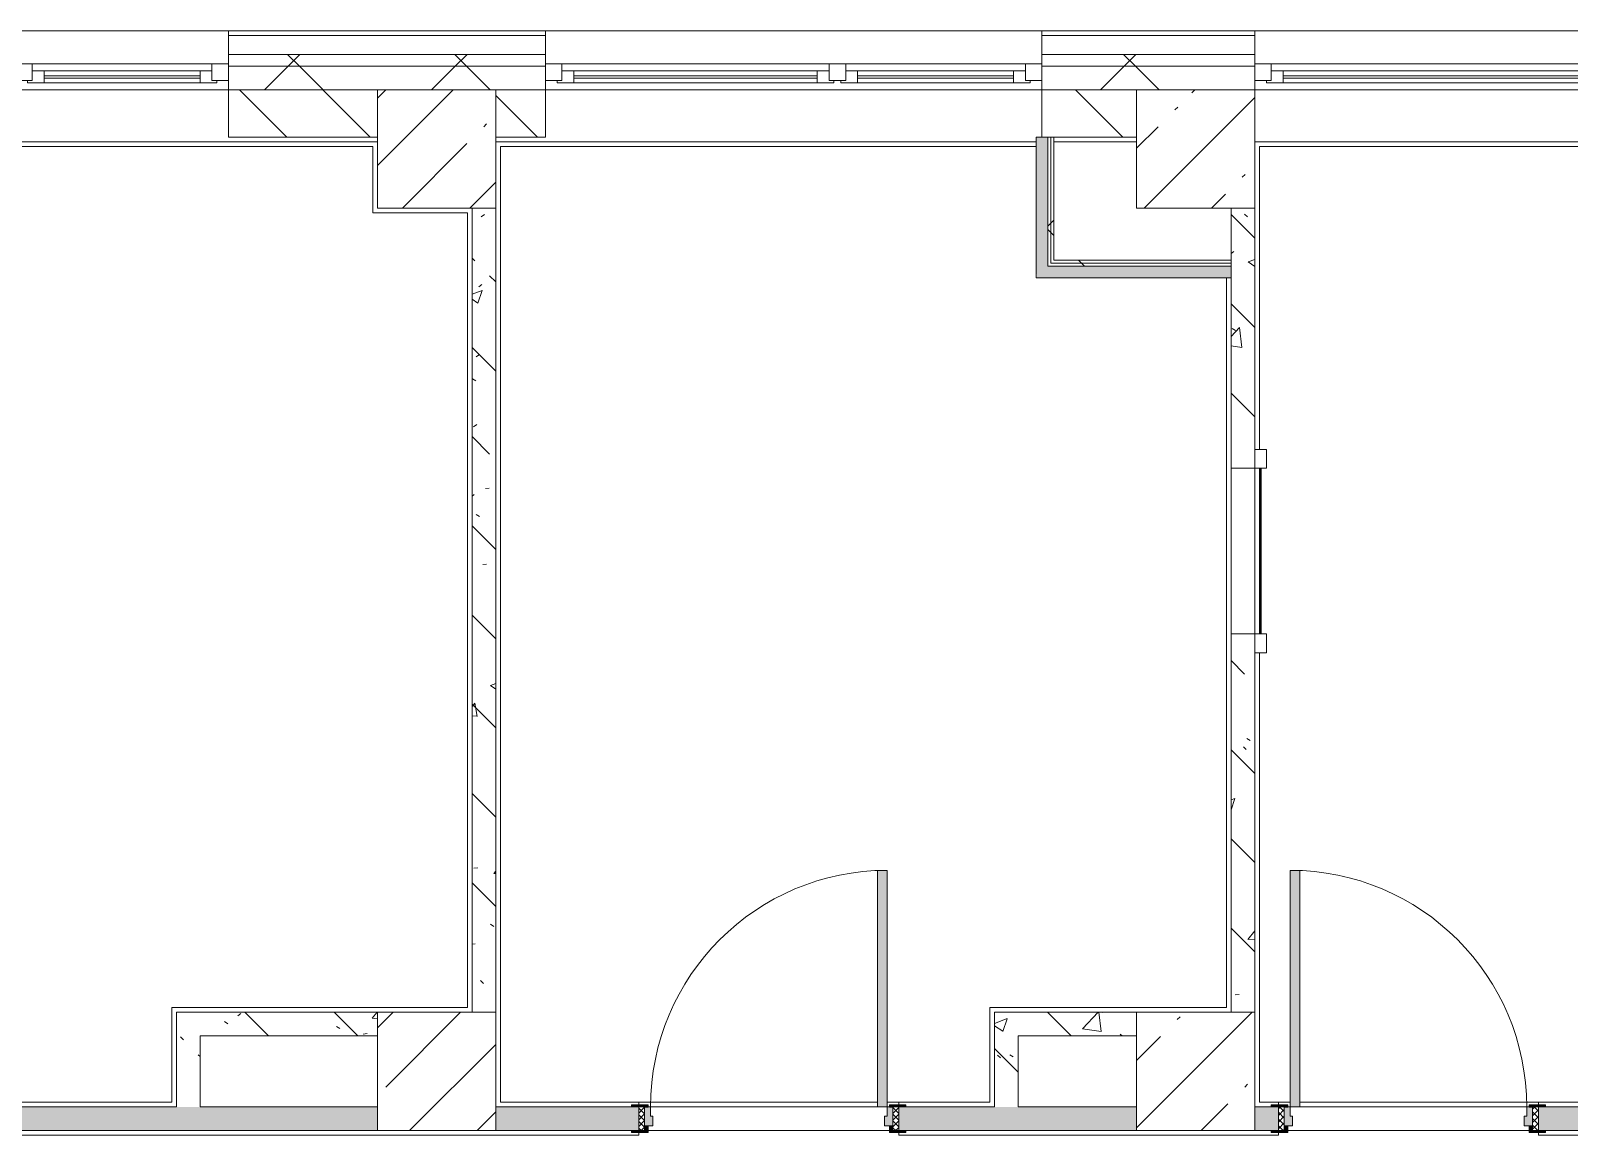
# Model space of a CAD drawing. Header units: millimetres. Extents: x -3377 to 186574, y -8553 to 29000.
# Drawn here: x 131637 to 138144, y 22680 to 27350 of the extents above; entities that cross this region are included whole.
import ezdxf

# ---------------------------------------------------------------- set-up
doc = ezdxf.new("R2010")
doc.units = ezdxf.units.MM
for name, color, linetype, lineweight, true_color in [('A-DOOR-3', 7, 'Continuous', 5, 0xaaaaaa), ('A-DOOR-4', 7, 'Continuous', 5, 0xe2e2e2), ('A-DOOR-FRAM-2', 7, 'Continuous', 5, 0xe2e2e2), ('A-DOOR-FRAM-3', 7, 'Continuous', 5, 0xaaaaaa), ('A-FLOR-1', 7, 'Continuous', 5, 0xaaaaaa), ('I-WALL-2', 7, 'Continuous', 9, 0xe7e7e7), ('I-WALL-5', 7, 'Continuous', 5, 0x787878)]:
    doc.layers.add(name, color=color, linetype=linetype, lineweight=lineweight, true_color=true_color)
for name, color, linetype, lineweight in [('A-GLAZ-2', 7, 'Continuous', 5), ('A-WALL', 7, 'Continuous', 9), ('A-WALL-4', 7, 'Continuous', 5), ('I-WALL-3', 7, 'Continuous', 5), ('S-COLS-2', 7, 'Continuous', 5)]:
    doc.layers.add(name, color=color, linetype=linetype, lineweight=lineweight)
pattern_1 = [(45, (59563.6, 0), (-285.1231, 285.1231), []), (45, (59848.73, 0), (-285.1231, 285.1231), [504.031, -100.806, 16.764, -84.042])]
pattern_2 = [(135, (59563.6, 0), (-377.1708, -377.1708), [533.4, -88.9, 17.78, -88.9]), (135, (59563.6, 376.94), (-377.1708, -377.1708), []), (50, (59563.6, 0), (637.6445, -55.7866), [66.675, -733.425]), (355, (59563.6, 0), (-123.3494, 668.699), [53.34, -586.74]), (100.451, (59616.75, -4.65), (514.299, 612.908), [56.665, -623.315]), (46.184, (59563.6, 177.8), (948.7764, -147.15), [100.012, -1100.137]), (96.636, (59642.7, 165.5), (830.909, 865.997), [84.998, -934.973]), (351.184, (59563.6, 177.8), (830.918, 865.988), [80.01, -880.11]), (21, (59652.5, 133.35), (530.6506, -357.9283), [66.675, -733.425]), (326, (59652.5, 133.35), (216.308, 644.6585), [53.34, -586.74]), (71.451, (59696.7, 103.5), (746.9596, 286.7243), [56.665, -623.315]), (37.5, (59563.6, 0), (10.81053, 295.9426), [16.764, -562.864, 16.764, -578.866, -588.962]), (37.5, (59563.6, 0), (10.81053, 295.9426), [-1175.258, 16.764, -572.198]), (7.5, (59563.6, 0), (233.8692, 350.6318), [16.764, -322.834, 16.764, -549.529, -224.472]), (7.5, (59563.6, 0), (233.8692, 350.6318), [-905.891, 16.764, -207.708]), (327.5, (59365.36, 0), (474.5678, -20.0513), [16.764, -205.486, 16.764, -676.656, -920.115]), (327.5, (59365.36, 0), (474.5678, -20.0513), [-915.67, 16.764, -903.351]), (317.5, (59276.46, 0), (518.4522, 88.9934), [16.764, -272.161, 16.764, -443.738, -653.415]), (317.5, (59276.46, 0), (518.4522, 88.9934), [-749.427, 16.764, -636.651])]
pattern_3 = [(135, (1751.41, 114.685), (-14.14214, -14.14214), []), (225, (1751.41, 114.685), (14.14214, -14.14214), [])]
pattern_4 = [(45, (-371.384, 114.685), (-14.1421, 14.1421), []), (135, (-371.384, 114.685), (-14.1421, -14.1421), [])]
pattern_5 = [(45, (59563.6, 0), (-353.5534, 353.5534), []), (135, (59563.6, 0), (-353.5534, -353.5534), [])]
pattern_6 = [(45, (59563.6, 0), (-530.33, 530.33), []), (135, (59563.6, 0), (-530.33, -530.33), [])]

# ---------------------------------------------------------------- blocks, each defined once
blk = doc.blocks.new('110_Дверь_СКБ_1Ст_Внутренняя1 - Д-11п 1100x2100h_кладовые _все__ коридор _между помещениями блока столовой__ моечные _все_ 2-32102277-1_8_1_птичка')
at = {"layer": 'A-DOOR-3'}
h = blk.add_hatch(dxfattribs=at)
h.set_pattern_fill('FP_132', color=256, style=0, pattern_type=2)
h.set_pattern_definition(pattern_3)
h.paths.add_polyline_path([(537.5, -50), (562.5, -50), (562.5, 50), (537.5, 50)])
at = {"layer": 'A-DOOR-4'}
h = blk.add_hatch(color=256, dxfattribs=at)
h.paths.add_polyline_path([(-477.5, -30), (-477.5, 10), (-487.5, 10), (-487.5, 50), (-512.5, 50), (-512.5, -30), (-487.5, -30)])
h.paths.add_polyline_path([(537.5, -30), (537.5, 50), (512.5, 50), (512.5, 10), (502.5, 10), (502.5, -30), (512.5, -30)])
at = {"layer": 'A-DOOR-FRAM-2'}
for points in [[(-447.5, 50), (-447.5, 1050), (-487.5, 1050), (-487.5, 50)], [(-567.5, 50), (-497.5, 50), (-497.5, 58), (-567.5, 58)], [(562.5, 50), (592.5, 50), (592.5, 58), (522.5, 58), (522.5, 50), (542.6, 50)], [(-567.5, -58), (-497.5, -58), (-497.5, -50), (-567.5, -50)], [(-497.5, -50), (-497.5, -30), (-512.5, -30), (-512.5, -50)], [(537.5, -50), (537.5, -30), (522.5, -30), (522.5, -50)], [(560.5, -58), (592.5, -58), (592.5, -50), (522.5, -51.4), (522.5, -58)]]:
    blk.add_hatch(color=256, dxfattribs=at).paths.add_polyline_path(points)
at = {"layer": 'A-DOOR-FRAM-3'}
h = blk.add_hatch(dxfattribs=at)
h.set_pattern_fill('FP_133', color=256, style=0, pattern_type=2)
h.set_pattern_definition(pattern_4)
h.paths.add_polyline_path([(-537.5, -50), (-512.5, -50), (-512.5, 50), (-537.5, 50)])
at = {"layer": 'A-DOOR-3'}
for p, q in [((-487.5, 1050), (-487.5, 50)), ((-447.5, 1050), (-487.5, 1050)), ((-447.5, 50), (-447.5, 1050)), ((-487.5, 50), (-447.5, 50))]:
    blk.add_line(p, q, dxfattribs=at)
blk.add_arc((-487.5, 50), 1000, 360, 90, dxfattribs=at)
at = {"layer": 'A-DOOR-FRAM-3'}
for p, q in [((-497.5, 58), (-567.5, 58)), ((-567.5, 58), (-567.5, 50)), ((-567.5, 50), (-497.5, 50)), ((-512.5, 50), (-537.5, 50)), ((-537.5, 50), (-537.5, -50)), ((-487.5, 50), (-512.5, 50)), ((-512.5, 50), (-512.5, -30)), ((-512.5, -50), (-512.5, 50)), ((-497.5, 50), (-512.5, 50)), ((-512.5, 50), (-512.5, 49)), ((-512.5, 49), (-497.5, 49)), ((-497.5, 50), (-497.5, 58)), ((-497.5, 49), (-497.5, 50)), ((-487.5, 10), (-487.5, 50)), ((-477.5, 10), (-487.5, 10)), ((-477.5, -30), (-477.5, 10)), ((512.5, 10), (502.5, 10)), ((502.5, 10), (502.5, -30)), ((512.5, 50), (512.5, 10)), ((537.5, 50), (512.5, 50)), ((592.5, 58), (522.5, 58)), ((522.5, 58), (522.5, 50)), ((537.5, 50), (522.5, 50)), ((522.5, 50), (522.5, 49)), ((522.5, 50), (592.5, 50)), ((522.5, 49), (537.5, 49)), ((537.5, -30), (537.5, 50)), ((562.5, 50), (537.5, 50)), ((537.5, 50), (537.5, -50)), ((537.5, 49), (537.5, 50)), ((562.5, -50), (562.5, 50)), ((592.5, 50), (592.5, 58)), ((-497.5, -50), (-567.5, -50)), ((-567.5, -50), (-567.5, -58)), ((-567.5, -58), (-497.5, -58)), ((-537.5, -50), (-512.5, -50)), ((-512.5, -30), (-477.5, -30)), ((-497.5, -30), (-512.5, -30)), ((-512.5, -30), (-512.5, -50)), ((-512.5, -50), (-497.5, -50)), ((-497.5, -50), (-497.5, -30)), ((-497.5, -58), (-497.5, -50)), ((502.5, -30), (537.5, -30)), ((537.5, -30), (522.5, -30)), ((522.5, -30), (522.5, -50)), ((522.5, -50), (537.5, -50)), ((592.5, -50), (522.5, -50)), ((522.5, -50), (522.5, -58)), ((522.5, -58), (592.5, -58)), ((537.5, -50), (537.5, -30)), ((537.5, -50), (562.5, -50)), ((592.5, -58), (592.5, -50))]:
    blk.add_line(p, q, dxfattribs=at)
blk = doc.blocks.new('110_Дверь_СКБ_1Ст_Внутренняя1 - Д-11 1100x2100h_кладовые _все__ коридор _между помещениями блока столовой__ моечные _все_-32089444-1_8_1_птичка')
at = {"layer": 'A-DOOR-3'}
h = blk.add_hatch(dxfattribs=at)
h.set_pattern_fill('FP_132', color=256, style=0, pattern_type=2)
h.set_pattern_definition(pattern_3)
h.paths.add_polyline_path([(562.5, -50), (562.5, 50), (537.5, 50), (537.5, -50)])
at = {"layer": 'A-DOOR-4'}
h = blk.add_hatch(color=256, dxfattribs=at)
h.paths.add_polyline_path([(502.5, -30), (537.5, -30), (537.5, 50), (512.5, 50), (512.5, 10), (502.5, 10), (502.5, -6)])
h.paths.add_polyline_path([(-477.5, -30), (-477.5, 10), (-487.5, 10), (-487.5, 50), (-512.5, 50), (-512.5, -30), (-487.5, -30)])
at = {"layer": 'A-DOOR-FRAM-2'}
for points in [[(512.5, 50), (512.5, 1050), (472.5, 1050), (472.5, 50)], [(-512.5, 50), (-497.5, 50), (-497.5, 58), (-567.5, 58), (-567.5, 50), (-537.5, 50)], [(592.5, 50), (592.5, 58), (522.5, 58), (522.5, 50), (562.5, 50)], [(-567.5, -58), (-497.5, -58), (-497.5, -50), (-567.5, -50)], [(-497.5, -50), (-497.5, -30), (-512.5, -30), (-512.5, -50)], [(522.5, -50), (537.5, -50), (537.5, -30), (522.5, -30)], [(592.5, -58), (592.5, -50), (522.5, -50), (522.5, -58), (562.5, -58)]]:
    blk.add_hatch(color=256, dxfattribs=at).paths.add_polyline_path(points)
at = {"layer": 'A-DOOR-FRAM-3'}
h = blk.add_hatch(dxfattribs=at)
h.set_pattern_fill('FP_133', color=256, style=0, pattern_type=2)
h.set_pattern_definition(pattern_4)
h.paths.add_polyline_path([(-537.5, -50), (-512.5, -50), (-512.5, 50), (-537.5, 50)])
at = {"layer": 'A-DOOR-3'}
for p, q in [((512.5, 1050), (472.5, 1050)), ((472.5, 1050), (472.5, 50)), ((512.5, 50), (512.5, 1050)), ((472.5, 50), (512.5, 50))]:
    blk.add_line(p, q, dxfattribs=at)
blk.add_arc((512.5, 50), 1000, 90, 180, dxfattribs=at)
at = {"layer": 'A-DOOR-FRAM-3'}
for p, q in [((-497.5, 58), (-567.5, 58)), ((-567.5, 58), (-567.5, 50)), ((-567.5, 50), (-497.5, 50)), ((-512.5, 50), (-537.5, 50)), ((-537.5, 50), (-537.5, -50)), ((-487.5, 50), (-512.5, 50)), ((-512.5, 50), (-512.5, -30)), ((-512.5, -50), (-512.5, 50)), ((-497.5, 50), (-512.5, 50)), ((-512.5, 50), (-512.5, 49)), ((-512.5, 49), (-497.5, 49)), ((-497.5, 50), (-497.5, 58)), ((-497.5, 49), (-497.5, 50)), ((-487.5, 10), (-487.5, 50)), ((-477.5, 10), (-487.5, 10)), ((-477.5, -30), (-477.5, 10)), ((512.5, 10), (502.5, 10)), ((502.5, 10), (502.5, -30)), ((512.5, 50), (512.5, 10)), ((537.5, 50), (512.5, 50)), ((592.5, 58), (522.5, 58)), ((522.5, 58), (522.5, 50)), ((537.5, 50), (522.5, 50)), ((522.5, 50), (522.5, 49)), ((522.5, 50), (592.5, 50)), ((522.5, 49), (537.5, 49)), ((537.5, -30), (537.5, 50)), ((562.5, 50), (537.5, 50)), ((537.5, 50), (537.5, -50)), ((537.5, 49), (537.5, 50)), ((562.5, -50), (562.5, 50)), ((592.5, 50), (592.5, 58)), ((-497.5, -50), (-567.5, -50)), ((-567.5, -50), (-567.5, -58)), ((-567.5, -58), (-497.5, -58)), ((-537.5, -50), (-512.5, -50)), ((-512.5, -30), (-477.5, -30)), ((-497.5, -30), (-512.5, -30)), ((-512.5, -30), (-512.5, -50)), ((-512.5, -50), (-497.5, -50)), ((-497.5, -50), (-497.5, -30)), ((-497.5, -58), (-497.5, -50)), ((502.5, -30), (537.5, -30)), ((537.5, -30), (522.5, -30)), ((522.5, -30), (522.5, -50)), ((522.5, -50), (537.5, -50)), ((592.5, -50), (522.5, -50)), ((522.5, -50), (522.5, -58)), ((522.5, -58), (592.5, -58)), ((537.5, -50), (537.5, -30)), ((537.5, -50), (562.5, -50)), ((592.5, -58), (592.5, -50))]:
    blk.add_line(p, q, dxfattribs=at)
blk = doc.blocks.new('BSC_Колонна _Прямоугольная - 500х500-V113-1_8_1_птичка')
at = {"layer": 'S-COLS-2'}
h = blk.add_hatch(dxfattribs=at)
h.set_pattern_fill('FP_148', color=256, style=0, pattern_type=2)
h.set_pattern_definition([(45, (-77000, -22950), (-285.1231, 285.1231), []), (45, (-76714.88, -22950), (-285.1231, 285.1231), [504.031, -100.806, 16.764, -84.042])])
h.paths.add_polyline_path([(250, -250), (250, 250), (-250, 250), (-250, -250), (130, -250)])
for p, q in [((250, 250), (-250, 250)), ((-250, 250), (-250, -250)), ((250, -250), (250, 250)), ((-250, -250), (250, -250))]:
    blk.add_line(p, q, dxfattribs=at)
blk = doc.blocks.new('BSC_Колонна _Прямоугольная - 500х500-V114-1_8_1_птичка')
at = {"layer": 'S-COLS-2'}
h = blk.add_hatch(dxfattribs=at)
h.set_pattern_fill('FP_149', color=256, style=0, pattern_type=2)
h.set_pattern_definition([(45, (-73790, -22950), (-285.1231, 285.1231), []), (45, (-73504.88, -22950), (-285.1231, 285.1231), [504.031, -100.806, 16.764, -84.042])])
h.paths.add_polyline_path([(130, -250), (250, -250), (250, 250), (-250, 250), (-250, -250)])
for p, q in [((250, 250), (-250, 250)), ((-250, 250), (-250, -250)), ((250, -250), (250, 250)), ((-250, -250), (250, -250))]:
    blk.add_line(p, q, dxfattribs=at)
blk = doc.blocks.new('120_Окно_СКБ_2Ст - 120_Окно_СКБ_2Ст 2100х2400 _мал створка справа_-19092174-1_8_1_птичка')
at = {"layer": 'A-GLAZ-2'}
for p, q in [((-1050, -75), (-1050, -5)), ((-1050, -5), (-980, -5)), ((1050, -5), (-1050, -5)), ((-980, -5), (-980, -75)), ((150, -35), (-980, -35)), ((-980, -35), (-980, -75)), ((-930, -85), (-930, -35)), ((-930, -55), (100, -55)), ((100, -65), (-930, -65)), ((100, -85), (100, -35)), ((150, -75), (150, -5)), ((150, -5), (220, -5)), ((150, -75), (150, -35)), ((220, -5), (220, -75)), ((980, -35), (220, -35)), ((220, -35), (220, -75)), ((270, -85), (270, -35)), ((270, -55), (930, -55)), ((930, -65), (270, -65)), ((930, -85), (930, -35)), ((980, -75), (980, -5)), ((980, -5), (1050, -5)), ((980, -75), (980, -35)), ((1050, -5), (1050, -75)), ((-980, -75), (-1050, -75)), ((-1050, -75), (-1000, -75)), ((-980, -75), (-1000, -75)), ((-1000, -75), (-1000, -85)), ((-1000, -85), (170, -85)), ((170, -85), (-1000, -85)), ((220, -75), (150, -75)), ((170, -75), (150, -75)), ((170, -75), (200, -75)), ((170, -85), (170, -75)), ((220, -75), (200, -75)), ((200, -75), (200, -85)), ((200, -85), (1000, -85)), ((1000, -85), (200, -85)), ((1050, -75), (980, -75)), ((1000, -75), (980, -75)), ((1000, -75), (1050, -75)), ((1000, -85), (1000, -75))]:
    blk.add_line(p, q, dxfattribs=at)
blk = doc.blocks.new('120_Окно_СКБ_2Ст - 120_Окно_СКБ_2Ст 3100х2500 _мал_створка слева_ 2-19089248-1_8_1_птичка')
at = {"layer": 'A-GLAZ-2'}
for p, q in [((-1550, -75), (-1550, -5)), ((-1550, -5), (-1480, -5)), ((1550, -5), (-1550, -5)), ((-1480, -5), (-1480, -75)), ((650, -35), (-1480, -35)), ((-1480, -35), (-1480, -75)), ((-1430, -85), (-1430, -35)), ((-1430, -55), (600, -55)), ((600, -65), (-1430, -65)), ((600, -85), (600, -35)), ((650, -75), (650, -5)), ((650, -5), (720, -5)), ((650, -75), (650, -35)), ((720, -5), (720, -75)), ((1480, -35), (720, -35)), ((720, -35), (720, -75)), ((770, -85), (770, -35)), ((770, -55), (1430, -55)), ((1430, -65), (770, -65)), ((1430, -85), (1430, -35)), ((1480, -75), (1480, -5)), ((1480, -5), (1550, -5)), ((1480, -75), (1480, -35)), ((1550, -5), (1550, -75)), ((-1480, -75), (-1550, -75)), ((-1550, -75), (-1500, -75)), ((-1480, -75), (-1500, -75)), ((-1500, -75), (-1500, -85)), ((-1500, -85), (670, -85)), ((670, -85), (-1500, -85)), ((720, -75), (650, -75)), ((670, -75), (650, -75)), ((670, -75), (700, -75)), ((670, -85), (670, -75)), ((720, -75), (700, -75)), ((700, -75), (700, -85)), ((700, -85), (1500, -85)), ((1500, -85), (700, -85)), ((1550, -75), (1480, -75)), ((1500, -75), (1480, -75)), ((1500, -75), (1550, -75)), ((1500, -85), (1500, -75))]:
    blk.add_line(p, q, dxfattribs=at)
blk = doc.blocks.new('Штора противопожарная_Рен - ШТ_700х700-V173-1_8_1_птичка')
at = {"layer": 'A-DOOR-3'}
for p, q in [((-430, 100), (-350, 100)), ((-430, 50), (-430, 100)), ((-350, 100), (-350, 50)), ((-350, 77.5), (350, 77.5)), ((-350, 72.5), (-350, 77.5)), ((350, 72.5), (-350, 72.5)), ((350, 100), (430, 100)), ((350, 50), (350, 100)), ((350, 77.5), (350, 72.5)), ((430, 100), (430, 50)), ((-350, 50), (-430, 50)), ((430, 50), (350, 50))]:
    blk.add_line(p, q, dxfattribs=at)

msp = doc.modelspace()

# ---------------------------------------------------------------- hatches: boundary and pattern name
at = {"layer": 'A-WALL-4'}
h = msp.add_hatch(dxfattribs=at)
h.set_pattern_fill('FP_118', color=256, style=0, pattern_type=2)
h.set_pattern_definition(pattern_5)
h.paths.add_polyline_path([(142988.7, 27200), (144533.6, 27200), (144533.6, 27250), (139913.6, 27250), (139913.6, 27200), (142788.7, 27200)])
h.paths.add_polyline_path([(130373.6, 27200), (130373.6, 27250), (127773.6, 27250), (127773.6, 27200), (129873.6, 27200)])
h.paths.add_polyline_path([(126323.6, 27200), (126673.6, 27200), (126673.6, 27250), (125723.6, 27250), (125723.6, 27200)])
h.paths.add_polyline_path([(132473.6, 27200), (133813.6, 27200), (133813.6, 27250), (132473.6, 27250), (132473.6, 27210)])
h.paths.add_polyline_path([(136813.6, 27200), (136813.6, 27250), (135913.6, 27250), (135913.6, 27200), (136313.6, 27200)])
h.paths.add_polyline_path([(117268.6, 27200), (117268.6, 27250), (116423.6, 27250), (116423.6, 27200)])
h.paths.add_polyline_path([(119855.7, 27200), (120623.6, 27200), (120623.6, 27250), (119568.6, 27250), (119568.6, 27200)])
h.paths.add_polyline_path([(108323.6, 27200), (108323.6, 27250), (107223.6, 27250), (107223.6, 27200), (107723.6, 27200)])
h.paths.add_polyline_path([(114323.6, 27200), (114323.6, 27250), (113423.6, 27250), (113423.6, 27200), (114278.9, 27200)])
h.paths.add_polyline_path([(111323.6, 27200), (111323.6, 27250), (110423.6, 27250), (110423.6, 27200)])
h.paths.add_polyline_path([(104123.6, 27200), (104123.6, 27250), (101723.6, 27250), (101723.6, 27200), (103125.2, 27200)])
h = msp.add_hatch(dxfattribs=at)
h.set_pattern_fill('FP_118', color=256, style=0, pattern_type=2)
h.set_pattern_definition(pattern_5)
h.paths.add_polyline_path([(102323.6, 27100), (104123.6, 27100), (104123.6, 27200), (101723.6, 27200), (101723.6, 27100)])
h.paths.add_polyline_path([(120323.6, 27100), (120623.6, 27100), (120623.6, 27200), (119568.6, 27200), (119568.6, 27100), (119855.7, 27100)])
h.paths.add_polyline_path([(143663.6, 27100), (144533.6, 27100), (144529, 27200), (139913.6, 27198.1), (139913.6, 27100), (142988.7, 27100)])
h.paths.add_polyline_path([(110963.6, 27100), (111323.6, 27100), (111323.6, 27200), (110423.6, 27200), (110423.6, 27100)])
h.paths.add_polyline_path([(113423.6, 27100), (114323.6, 27100), (114323.6, 27200), (113423.6, 27200), (113423.6, 27140)])
h.paths.add_polyline_path([(107423.6, 27100), (108323.6, 27100), (108323.6, 27200), (107223.6, 27200), (107223.6, 27100)])
h.paths.add_polyline_path([(126641.6, 27100), (126641.6, 27102), (126641.6, 27110), (126673.6, 27110), (126673.6, 27200), (125723.6, 27200), (125723.6, 27100), (126623.6, 27100)])
h.paths.add_polyline_path([(117268.6, 27100), (117268.6, 27200), (116423.6, 27200), (116423.6, 27100), (116913.6, 27100)])
h.paths.add_polyline_path([(136313.6, 27100), (136813.6, 27100), (136813.6, 27200), (135913.6, 27200), (135913.6, 27100)])
h.paths.add_polyline_path([(127805.6, 27100), (130373.6, 27100), (130373.6, 27200), (127773.6, 27200), (127773.6, 27110), (127805.6, 27110), (127805.6, 27102), (127773.6, 27100)])
h.paths.add_polyline_path([(133103.6, 27100), (133813.6, 27100), (133813.6, 27200), (132473.6, 27200), (132473.6, 27100)])
h = msp.add_hatch(dxfattribs=at)
h.set_pattern_fill('FP_100', color=256, style=0, pattern_type=2)
h.set_pattern_definition([(135, (59563.6, 0), (-176.7767, -176.7767), [])])
h.paths.add_polyline_path([(116913.6, 26900), (117268.6, 26900), (117268.6, 27100), (116423.6, 27100), (116423.6, 26900)])
h.paths.add_polyline_path([(102323.6, 26900), (104123.6, 26900), (104123.6, 27100), (102323.6, 27100), (102323.6, 27061.4)])
h.paths.add_polyline_path([(110561, 26900), (111323.6, 26900), (111323.6, 27100), (110423.6, 27100), (110423.6, 26900)])
h.paths.add_polyline_path([(113423.6, 26900), (113723.6, 26900), (113723.6, 27100), (113423.6, 27100), (113423.6, 26969.4)])
h.paths.add_polyline_path([(140213.6, 26900), (140213.6, 27100), (139913.6, 27100), (139913.6, 26900)])
h.paths.add_polyline_path([(120323.6, 26900), (120623.6, 26900), (120623.6, 27100), (120323.6, 27100), (120323.6, 26953.9)])
h.paths.add_polyline_path([(136313.6, 26900), (136313.6, 27100), (135913.6, 27100), (135913.6, 26900), (135991.8, 26900)])
h.paths.add_polyline_path([(126623.6, 26900), (126623.6, 27100), (126323.6, 27100), (126323.6, 26900)])
h.paths.add_polyline_path([(119568.6, 26900), (119723.6, 26900), (119723.6, 27100), (119568.6, 27100), (119568.6, 26936.5)])
h.paths.add_polyline_path([(127769.6, 26900), (129873.6, 26900), (129873.6, 27100), (127769.6, 27100), (127769.6, 27091.3)])
h.paths.add_polyline_path([(133813.6, 26900), (133813.6, 27100), (133603.6, 27100), (133603.6, 26900)])
h.paths.add_polyline_path([(133103.6, 26900), (133103.6, 27100), (132473.6, 27100), (132473.6, 26900)])
h.paths.add_polyline_path([(107223.6, 26900), (107723.6, 26900), (107723.6, 27100), (107223.6, 27100), (107223.6, 27079.6)])
at = {"layer": 'I-WALL-2'}
for points in [[(135893.6, 26355), (135938.6, 26355), (135938.6, 26900), (135888.6, 26900), (135888.6, 26355)], [(136693.6, 26305), (136713.6, 26305), (136713.6, 26355), (135888.6, 26355), (135893.6, 26305), (136586.3, 26305)]]:
    msp.add_hatch(color=256, dxfattribs=at).paths.add_polyline_path(points)
at = {"layer": 'I-WALL-3'}
h = msp.add_hatch(dxfattribs=at)
h.set_pattern_fill('FP_208', color=256, style=0, pattern_type=2)
h.set_pattern_definition(pattern_6)
h.paths.add_polyline_path([(135951.1, 26367.5), (135951.1, 26900), (135938.6, 26900), (135938.6, 26367.5)])
h = msp.add_hatch(dxfattribs=at)
h.set_pattern_fill('FP_208', color=256, style=0, pattern_type=2)
h.set_pattern_definition(pattern_6)
h.paths.add_polyline_path([(135963.6, 26380), (135963.6, 26900), (135951.1, 26900), (135951.1, 26380)])
h = msp.add_hatch(dxfattribs=at)
h.set_pattern_fill('FP_208', color=256, style=0, pattern_type=2)
h.set_pattern_definition(pattern_6)
h.paths.add_polyline_path([(136693.6, 26355), (136713.6, 26355), (136713.6, 26367.5), (135938.6, 26367.5), (135938.6, 26355), (136586.3, 26355)])
h = msp.add_hatch(dxfattribs=at)
h.set_pattern_fill('FP_208', color=256, style=0, pattern_type=2)
h.set_pattern_definition(pattern_6)
h.paths.add_polyline_path([(136586.3, 26367.5), (136713.6, 26367.5), (136713.6, 26380), (135951.1, 26380), (135951.1, 26367.5), (136313.6, 26367.5)])
at = {"layer": 'I-WALL-5'}
h = msp.add_hatch(dxfattribs=at)
h.set_pattern_fill('FP_129', color=256, style=0, pattern_type=2)
h.set_pattern_definition(pattern_2)
h.paths.add_polyline_path([(133503.6, 23200), (133603.6, 23200), (133603.6, 26600), (133503.6, 26600), (133503.6, 23220)])
h = msp.add_hatch(dxfattribs=at)
h.set_pattern_fill('FP_129', color=256, style=0, pattern_type=2)
h.set_pattern_definition(pattern_2)
h.paths.add_polyline_path([(136813.6, 23200), (136813.6, 24800), (136713.6, 24800), (136713.6, 23200), (136793.6, 23200)])
h.paths.add_polyline_path([(136813.6, 25500), (136813.6, 26600), (136713.6, 26600), (136713.6, 25500)])
h = msp.add_hatch(dxfattribs=at)
h.set_pattern_fill('FP_129', color=256, style=0, pattern_type=2)
h.set_pattern_definition(pattern_2)
h.paths.add_polyline_path([(132353.6, 23100), (133103.6, 23100), (133103.6, 23200), (132253.6, 23200), (132253.6, 23100)])
h = msp.add_hatch(dxfattribs=at)
h.set_pattern_fill('FP_129', color=256, style=0, pattern_type=2)
h.set_pattern_definition(pattern_2)
h.paths.add_polyline_path([(136313.6, 23100), (136313.6, 23200), (135713.6, 23200), (135713.6, 23100), (136113.6, 23100)])
h = msp.add_hatch(dxfattribs=at)
h.set_pattern_fill('FP_129', color=256, style=0, pattern_type=2)
h.set_pattern_definition(pattern_2)
h.paths.add_polyline_path([(132253.6, 22800), (132353.6, 22800), (132353.6, 23100), (132253.6, 23100), (132253.6, 22820)])
h = msp.add_hatch(dxfattribs=at)
h.set_pattern_fill('FP_129', color=256, style=0, pattern_type=2)
h.set_pattern_definition(pattern_2)
h.paths.add_polyline_path([(135732.4, 22800), (135813.6, 22800), (135813.6, 23100), (135713.6, 23100), (135713.6, 22800)])
h = msp.add_hatch(dxfattribs=at)
h.set_pattern_fill('FP_129', color=256, style=0, pattern_type=2)
h.set_pattern_definition(pattern_2)
h.paths.add_polyline_path([(136813.6, 22700), (136913.6, 22700), (136913.6, 22800), (136813.6, 22800), (136813.6, 22709.1)])
h.paths.add_polyline_path([(135732.4, 22700), (136313.6, 22700), (136313.6, 22800), (135308.4, 22800), (135308.4, 22700), (135693.6, 22700)])
h.paths.add_polyline_path([(138263.4, 22700), (140213.6, 22700), (140213.6, 22800), (138013.6, 22800), (138013.6, 22700), (138043.6, 22700)])
h.paths.add_polyline_path([(141763.6, 22700), (141993.6, 22700), (141993.6, 22800), (141793.6, 22798), (141793.6, 22790), (141763.6, 22790), (141763.6, 22710), (141793.6, 22710), (141793.6, 22702), (141763.6, 22702)])
h.paths.add_polyline_path([(140792.8, 22700), (140783.6, 22702), (140783.6, 22710), (140813.6, 22710), (140813.6, 22790), (140783.6, 22790), (140783.6, 22798), (140713.6, 22796.4), (140713.6, 22700), (140783.6, 22700)])
h.paths.add_polyline_path([(129803.6, 22700), (129873.6, 22704), (129873.6, 22800), (129773.6, 22800), (129773.6, 22700)])
h.paths.add_polyline_path([(128673.6, 22700), (128673.6, 22800), (127873.6, 22800), (127873.6, 22700), (128648.6, 22700)])
h.paths.add_polyline_path([(133603.6, 22700), (134208.4, 22700), (134208.4, 22800), (133603.6, 22800), (133603.6, 22730.9)])
h.paths.add_polyline_path([(132233.6, 22700), (133103.6, 22700), (133103.6, 22800), (130373.6, 22800), (130373.6, 22700), (131009.4, 22700)])
at = {"layer": 'S-COLS-2'}
h = msp.add_hatch(dxfattribs=at)
h.set_pattern_fill('FP_99', color=256, style=0, pattern_type=2)
h.set_pattern_definition(pattern_1)
h.paths.add_polyline_path([(133503.6, 26600), (133603.6, 26600), (133603.6, 27100), (133103.6, 27100), (133103.6, 26600), (133483.6, 26600)])
h = msp.add_hatch(dxfattribs=at)
h.set_pattern_fill('FP_99', color=256, style=0, pattern_type=2)
h.set_pattern_definition(pattern_1)
h.paths.add_polyline_path([(136313.6, 26600), (136813.6, 26600), (136813.6, 27100), (136313.6, 27100), (136313.6, 26860)])

# ---------------------------------------------------------------- linework, layer by layer
at = {"layer": 'A-FLOR-1'}
for p, q in [((133083.6, 26860), (130393.6, 26860)), ((133083.6, 26580), (133083.6, 26860)), ((135888.6, 26860), (133623.6, 26860)), ((133623.6, 26860), (133623.6, 22820)), ((140193.6, 26860), (136833.6, 26860)), ((136833.6, 26860), (136833.6, 25580)), ((133483.6, 26580), (133083.6, 26580)), ((133483.6, 23220), (133483.6, 26580)), ((136693.6, 23220), (136693.6, 26305)), ((136833.6, 25500), (136833.6, 24800)), ((136833.6, 24720), (136833.6, 22820)), ((132233.6, 23220), (133483.6, 23220)), ((132233.6, 22820), (132233.6, 23220)), ((135693.6, 22820), (135693.6, 23220)), ((135693.6, 23220), (136693.6, 23220)), ((130743.6, 22820), (132233.6, 22820)), ((133623.6, 22820), (135218.4, 22820)), ((134208.4, 22820), (134208.4, 22808)), ((135258.4, 22820), (135693.6, 22820)), ((135308.4, 22808), (135308.4, 22820)), ((136833.6, 22820), (136963.6, 22820)), ((136913.6, 22820), (136913.6, 22808)), ((137003.6, 22820), (140193.6, 22820)), ((138013.6, 22808), (138013.6, 22820)), ((134208.4, 22680), (129773.6, 22680)), ((134208.4, 22692), (134208.4, 22680)), ((135308.4, 22680), (135308.4, 22692)), ((136913.6, 22680), (135308.4, 22680)), ((136913.6, 22692), (136913.6, 22680)), ((138013.6, 22680), (138013.6, 22692)), ((140813.6, 22680), (138013.6, 22680))]:
    msp.add_line(p, q, dxfattribs=at)
at = {"layer": 'A-WALL'}
for p, q in [((133813.6, 27330), (132473.6, 27330)), ((136813.6, 27330), (135913.6, 27330)), ((133813.6, 27250), (132473.6, 27250)), ((133813.6, 27200), (132473.6, 27200)), ((136813.6, 27250), (135913.6, 27250)), ((136813.6, 27200), (135913.6, 27200)), ((133103.6, 27100), (132473.6, 27100)), ((132473.6, 27100), (133103.6, 27100)), ((133813.6, 27100), (133603.6, 27100)), ((133603.6, 27100), (133813.6, 27100)), ((136313.6, 27100), (135913.6, 27100)), ((135913.6, 27100), (136313.6, 27100)), ((135938.6, 26900), (135938.6, 26355)), ((135951.1, 26900), (135951.1, 26367.5)), ((135938.6, 26355), (136713.6, 26355)), ((135951.1, 26367.5), (136713.6, 26367.5))]:
    msp.add_line(p, q, dxfattribs=at)
at = {"layer": 'A-WALL-4'}
for p, q in [((136813.6, 27350), (127773.6, 27350)), ((132473.6, 27350), (132473.6, 27100)), ((133813.6, 27100), (133813.6, 27350)), ((135913.6, 27350), (135913.6, 27100)), ((136813.6, 27100), (136813.6, 27350)), ((144533.6, 27350), (136813.6, 27350)), ((132473.6, 27100), (129873.6, 27100)), ((132473.6, 27100), (132473.6, 26900)), ((133103.6, 26900), (133103.6, 27100)), ((133103.6, 27100), (133603.6, 27100)), ((133603.6, 27100), (133603.6, 26900)), ((133813.6, 26900), (133813.6, 27100)), ((135913.6, 27100), (133813.6, 27100)), ((135913.6, 27100), (135913.6, 26900)), ((136313.6, 26900), (136313.6, 27100)), ((139913.6, 27100), (136313.6, 27100)), ((132473.6, 26900), (133103.6, 26900)), ((133603.6, 26900), (133813.6, 26900)), ((135963.6, 26900), (136313.6, 26900))]:
    msp.add_line(p, q, dxfattribs=at)
at = {"layer": 'I-WALL-3'}
for p, q in [((130373.6, 27100), (132473.6, 27100)), ((133813.6, 27100), (135913.6, 27100)), ((136813.6, 27100), (139913.6, 27100)), ((133103.6, 26880), (130373.6, 26880)), ((135888.6, 26880), (133603.6, 26880)), ((135963.6, 26900), (135888.6, 26900)), ((135888.6, 26900), (135888.6, 26305)), ((135963.6, 26380), (135963.6, 26900)), ((136313.6, 26880), (135963.6, 26880)), ((140213.6, 26880), (136813.6, 26880)), ((133503.6, 26600), (133503.6, 23200)), ((133603.6, 26600), (133503.6, 26600)), ((133603.6, 23200), (133603.6, 26600)), ((136713.6, 26600), (136713.6, 23200)), ((136813.6, 26600), (136713.6, 26600)), ((136813.6, 25580), (136813.6, 26600)), ((136713.6, 26380), (135963.6, 26380)), ((135888.6, 26305), (136713.6, 26305)), ((136713.6, 25500), (136813.6, 25500)), ((136813.6, 25500), (136813.6, 24800)), ((136813.6, 24800), (136713.6, 24800)), ((136813.6, 23200), (136813.6, 24720)), ((133103.6, 23200), (132253.6, 23200)), ((132253.6, 23200), (132253.6, 22800)), ((136313.6, 23200), (135713.6, 23200)), ((135713.6, 23200), (135713.6, 22800)), ((132353.6, 23100), (133103.6, 23100)), ((132353.6, 22800), (132353.6, 23100)), ((135813.6, 23100), (136313.6, 23100)), ((135813.6, 22800), (135813.6, 23100)), ((132253.6, 22800), (130723.6, 22800)), ((133103.6, 22800), (132353.6, 22800)), ((134178.4, 22800), (133603.6, 22800)), ((134258.4, 22800), (135218.4, 22800)), ((135713.6, 22800), (135338.4, 22800)), ((136313.6, 22800), (135813.6, 22800)), ((136883.6, 22800), (136813.6, 22800)), ((137003.6, 22800), (137963.6, 22800)), ((140213.6, 22800), (138043.6, 22800)), ((130373.6, 22700), (133103.6, 22700)), ((133603.6, 22700), (134178.4, 22700)), ((135268.4, 22700), (134248.4, 22700)), ((135338.4, 22700), (136313.6, 22700)), ((136813.6, 22700), (136883.6, 22700)), ((137973.6, 22700), (136953.6, 22700)), ((138043.6, 22700), (140213.6, 22700))]:
    msp.add_line(p, q, dxfattribs=at)
at = {"layer": 'S-COLS-2'}
for p, q in [((133603.6, 27100), (133103.6, 27100)), ((133103.6, 27100), (133103.6, 26900)), ((133603.6, 26900), (133603.6, 27100)), ((136813.6, 27100), (136313.6, 27100)), ((136313.6, 27100), (136313.6, 26900)), ((136813.6, 26600), (136813.6, 27100)), ((133103.6, 26900), (133103.6, 26600)), ((133603.6, 26600), (133603.6, 26900)), ((136313.6, 26900), (136313.6, 26600)), ((133103.6, 26600), (133603.6, 26600)), ((136313.6, 26600), (136813.6, 26600))]:
    msp.add_line(p, q, dxfattribs=at)

# ---------------------------------------------------------------- block references
at = {"layer": 'A-DOOR-3', "rotation": 270}
msp.add_blockref('Штора противопожарная_Рен - ШТ_700х700-V173-1_8_1_птичка', (136763.6, 25150), dxfattribs=at)
at = {"layer": 'A-DOOR-3'}
for name, p in [('110_Дверь_СКБ_1Ст_Внутренняя1 - Д-11 1100x2100h_кладовые _все__ коридор _между помещениями блока столовой__ моечные _все_-32089444-1_8_1_птичка', (134745.9, 22750)), ('110_Дверь_СКБ_1Ст_Внутренняя1 - Д-11п 1100x2100h_кладовые _все__ коридор _между помещениями блока столовой__ моечные _все_ 2-32102277-1_8_1_птичка', (137451.1, 22750))]:
    msp.add_blockref(name, p, dxfattribs=at)
at = {"layer": 'A-GLAZ-2'}
for name, p in [('120_Окно_СКБ_2Ст - 120_Окно_СКБ_2Ст 2100х2400 _мал створка справа_-19092174-1_8_1_птичка', (131423.6, 27215)), ('120_Окно_СКБ_2Ст - 120_Окно_СКБ_2Ст 2100х2400 _мал створка справа_-19092174-1_8_1_птичка', (134863.6, 27215)), ('120_Окно_СКБ_2Ст - 120_Окно_СКБ_2Ст 3100х2500 _мал_створка слева_ 2-19089248-1_8_1_птичка', (138363.6, 27215))]:
    msp.add_blockref(name, p, dxfattribs=at)
at = {"layer": 'S-COLS-2'}
for name, p in [('BSC_Колонна _Прямоугольная - 500х500-V114-1_8_1_птичка', (133353.6, 22950)), ('BSC_Колонна _Прямоугольная - 500х500-V113-1_8_1_птичка', (136563.6, 22950))]:
    msp.add_blockref(name, p, dxfattribs=at)

doc.saveas('drawing.dxf')
